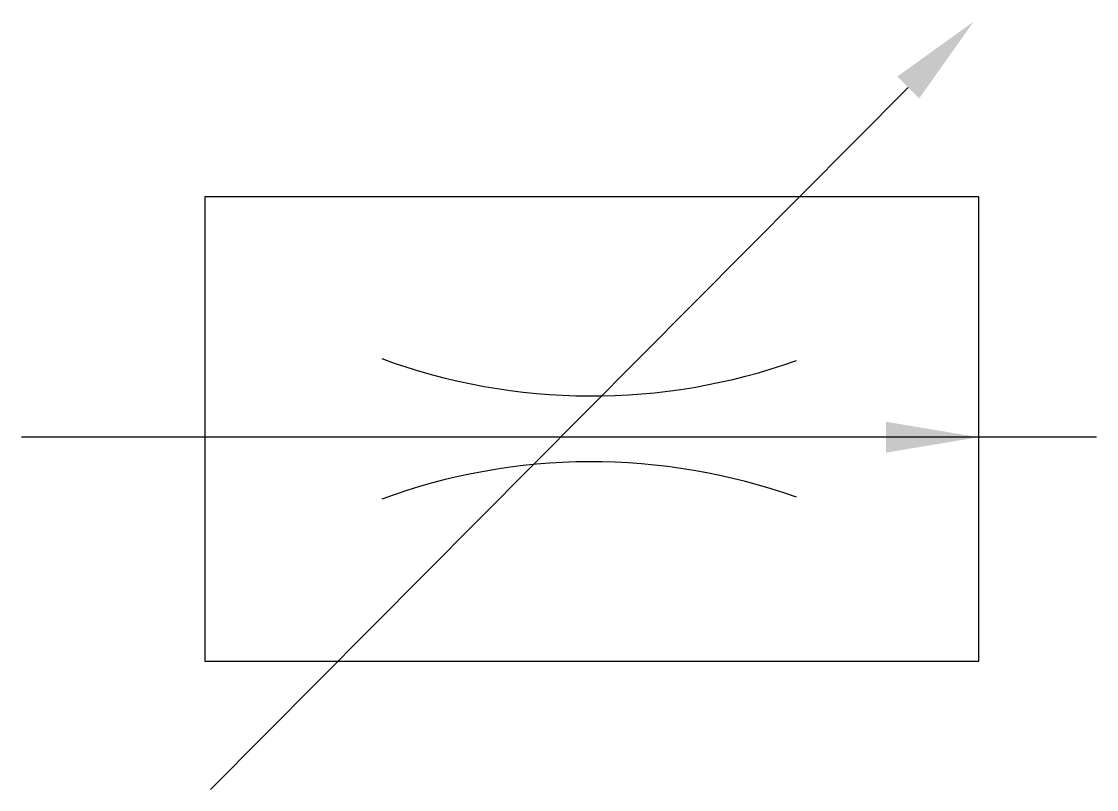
# Model space of a CAD drawing. Extents: x 2.9 to 23.7, y -6.8 to 8.1.
import ezdxf

# ---------------------------------------------------------------- set-up
doc = ezdxf.new("R2010")
doc.units = 0
doc.layers.add('2', color=1, linetype='CONTINUOUS')

msp = doc.modelspace()

# ---------------------------------------------------------------- linework, layer by layer
at = {"layer": '2', "color": 0}
for p, q in [((20.066, 6.78), (6.545, -6.828)), ((23.713, 0), (2.879, 0))]:
    msp.add_line(p, q, dxfattribs=at)
msp.add_lwpolyline([(6.431, 4.662), (6.431, -4.338), (21.431, -4.338), (21.431, 4.662)], close=True, dxfattribs=at)
for centre, start, end in [((13.928, 12.582), 249.8055, 289.6878), ((13.928, -12.259), 70.3122, 110.1945)]:
    msp.add_arc(centre, 11.783, start, end, dxfattribs=at)
for points in [[(19.853, 6.992), (20.278, 6.569), (21.334, 8.057)], [(19.631, 0.3), (19.631, -0.3), (21.431, 0)]]:
    msp.add_solid(points, dxfattribs=at)

doc.saveas('drawing.dxf')
